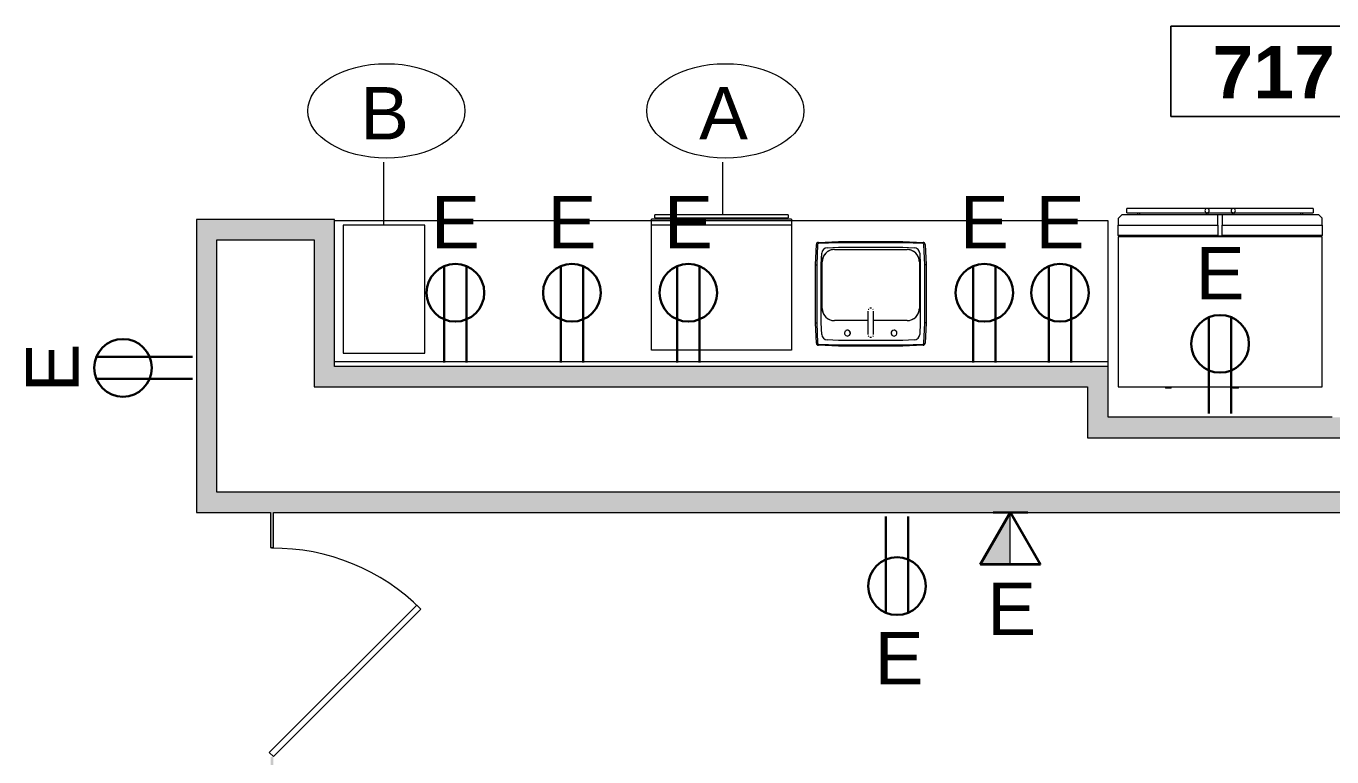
# Model space of a CAD drawing. Header units: inches. Extents: x 385 to 2249, y -1773 to -36.
# Drawn here: x 936 to 1160.2, y -978.8 to -853.3 of the extents above; entities that cross this region are included whole.
import ezdxf

# ---------------------------------------------------------------- set-up
doc = ezdxf.new("R2010")
doc.units = ezdxf.units.IN
doc.header["$MEASUREMENT"] = 0
for name, color, linetype, lineweight in [('A-ANNO-NOTE', 131, 'Continuous', 30), ('A-AREA-IDEN', 2, 'Continuous', 9), ('A-DOOR', 31, 'Continuous', 13), ('A-WALL-PATT', 111, 'Continuous', 13), ('I-WALL', 2, 'Continuous', 13), ('P-SANR-FIXT', 6, 'Continuous', 13), ('Q-CASE', 31, 'Continuous', 9), ('Q-SPCQ', 91, 'Continuous', 13), ('Q-SPCQ-IDEN', 132, 'Continuous', 9)]:
    doc.layers.add(name, color=color, linetype=linetype, lineweight=lineweight)
doc.styles.add('Arial', font='arial.ttf', dxfattribs={"height": 9})
doc.styles.add('Swis721 Lt BT', font='swissl.ttf', dxfattribs={"height": 9})
doc.styles.add('Swis721 Lt BT_B', font='', dxfattribs={"height": 9})
doc.styles.get('Swis721 Lt BT_B').set_extended_font_data('Swis721 Lt BT', bold=True)

# ---------------------------------------------------------------- blocks, each defined once
blk = doc.blocks.new('C-Counter Top - ADJ HEIGHT-5108638-Level 7 POWER _ SIGNAL')
at = {"layer": 'Q-CASE'}
for p, q in [((85.55, 25), (-47.26, 25)), ((85.55, 0.75), (85.55, 25)), ((85.55, 0.75), (-47.26, 0.75)), ((-47.26, 0), (85.55, 0)), ((85.55, 0), (85.55, 0.75))]:
    blk.add_line(p, q, dxfattribs=at)
blk = doc.blocks.new('P-Sink-Rectangular - PSR1918-3060176-Level 7 POWER _ SIGNAL')
at = {"layer": 'P-SANR-FIXT', "lineweight": 9}
for p, q in [((-8.99, 8.84), (-5.52, 9)), ((-5.52, 9), (5.52, 9)), ((-5.52, 9), (-5.51, 8.78)), ((5.52, 9), (5.51, 8.78)), ((5.52, 9), (8.99, 8.84)), ((-9.5, 4.97), (-9.34, 8.49)), ((-9.13, 8.48), (-9.28, 4.96)), ((-5.51, 8.78), (-8.98, 8.63)), ((-8.5, 5.01), (-8.42, 6.97)), ((-7.47, 7.92), (-5.51, 8)), ((5.51, 8.78), (-5.51, 8.78)), ((-5.51, 8), (5.51, 8)), ((8.98, 8.63), (5.51, 8.78)), ((5.51, 8), (7.47, 7.92)), ((8.42, 6.97), (8.5, 5.01)), ((9.28, 4.96), (9.13, 8.48)), ((9.34, 8.49), (9.5, 4.97)), ((-9.5, 4.97), (-9.28, 4.96)), ((-9.5, -4.97), (-9.5, 4.97)), ((-9.28, 4.96), (-9.28, -4.96)), ((-8.5, -5.01), (-8.5, 5.01)), ((-6.25, 4.6), (-0.49, 4.6)), ((-6.25, 4.6), (-0.49, 4.6)), ((0.48, 4.6), (6.25, 4.6)), ((0.48, 4.6), (6.25, 4.6)), ((8.5, 5.01), (8.5, -5.01)), ((9.5, 4.97), (9.28, 4.96)), ((9.28, -4.96), (9.28, 4.96)), ((9.5, 4.97), (9.5, -4.97)), ((-8.35, -5.5), (-8.35, 2.5)), ((-8.35, -5.5), (-8.35, 2.5)), ((8.35, 2.5), (8.35, -5.5)), ((8.35, 2.5), (8.35, -5.5)), ((-9.5, -4.97), (-9.28, -4.96)), ((-9.34, -8.49), (-9.5, -4.97)), ((-9.28, -4.96), (-9.13, -8.48)), ((-8.42, -6.97), (-8.5, -5.01)), ((8.5, -5.01), (8.42, -6.97)), ((9.13, -8.48), (9.28, -4.96)), ((9.5, -4.97), (9.28, -4.96)), ((9.5, -4.97), (9.34, -8.49)), ((-5.52, -9), (-8.99, -8.84)), ((-8.98, -8.63), (-5.51, -8.78)), ((-5.51, -8), (-7.47, -7.92)), ((6.25, -7.6), (-6.25, -7.6)), ((6.25, -7.6), (-6.25, -7.6)), ((-5.52, -9), (-5.51, -8.78)), ((5.51, -8), (-5.51, -8)), ((-5.51, -8.78), (5.51, -8.78)), ((7.47, -7.92), (5.51, -8)), ((5.51, -8.78), (8.98, -8.63)), ((5.52, -9), (5.51, -8.78)), ((8.99, -8.84), (5.52, -9)), ((5.52, -9), (-5.52, -9))]:
    blk.add_line(p, q, dxfattribs=at)
at = {"layer": 'P-SANR-FIXT', "lineweight": 9, "flags": 128}
for points in [[(-0.5, 6.97), (-0.5, 6.97), (-0.5, 6.96), (-0.5, 6.95), (-0.5, 6.94), (-0.5, 6.93), (-0.5, 6.91), (-0.5, 6.89), (-0.5, 6.87), (-0.5, 6.84), (-0.5, 6.81), (-0.5, 6.78), (-0.5, 6.74), (-0.5, 6.7), (-0.5, 6.66), (-0.5, 6.62), (-0.5, 6.57), (-0.5, 6.52), (-0.5, 6.47), (-0.5, 6.42), (-0.5, 6.36), (-0.5, 6.3), (-0.5, 6.24), (-0.5, 6.18), (-0.5, 6.11), (-0.5, 6.05), (-0.5, 5.98), (-0.5, 5.91), (-0.5, 5.84), (-0.5, 5.77), (-0.5, 5.69), (-0.5, 5.62), (-0.5, 5.54), (-0.5, 5.46), (-0.5, 5.39), (-0.5, 5.31), (-0.5, 5.23), (-0.5, 5.15), (-0.5, 5.07), (-0.5, 4.99), (-0.5, 4.91), (-0.5, 4.83), (-0.5, 4.75), (-0.5, 4.67), (-0.5, 4.59), (-0.5, 4.51), (-0.5, 4.44), (-0.5, 4.36), (-0.5, 4.28), (-0.5, 4.21), (-0.5, 4.13), (-0.5, 4.06), (-0.5, 3.99), (-0.5, 3.92), (-0.5, 3.86), (-0.5, 3.79), (-0.5, 3.73), (-0.5, 3.66), (-0.5, 3.61), (-0.5, 3.55), (-0.5, 3.49), (-0.5, 3.44), (-0.5, 3.39), (-0.5, 3.34), (-0.5, 3.3), (-0.5, 3.25), (-0.5, 3.21), (-0.5, 3.18), (-0.5, 3.14), (-0.5, 3.11), (-0.5, 3.08), (-0.5, 3.06), (-0.5, 3.04), (-0.5, 3.02), (-0.5, 3), (-0.5, 2.99), (-0.5, 2.98), (-0.5, 2.97), (-0.5, 2.97), (-0.5, 2.97)], [(0.5, 2.97), (0.5, 2.97), (0.5, 2.97), (0.5, 2.98), (0.5, 2.99), (0.5, 3.01), (0.5, 3.02), (0.5, 3.05), (0.5, 3.07), (0.5, 3.1), (0.5, 3.13), (0.5, 3.16), (0.5, 3.19), (0.5, 3.23), (0.5, 3.27), (0.5, 3.32), (0.5, 3.36), (0.5, 3.41), (0.5, 3.46), (0.5, 3.52), (0.5, 3.57), (0.5, 3.63), (0.5, 3.69), (0.5, 3.76), (0.5, 3.82), (0.5, 3.89), (0.5, 3.95), (0.5, 4.02), (0.5, 4.1), (0.5, 4.17), (0.5, 4.24), (0.5, 4.32), (0.5, 4.39), (0.5, 4.47), (0.5, 4.55), (0.5, 4.63), (0.5, 4.71), (0.5, 4.79), (0.5, 4.87), (0.5, 4.95), (0.5, 5.03), (0.5, 5.11), (0.5, 5.19), (0.5, 5.26), (0.5, 5.34), (0.5, 5.42), (0.5, 5.5), (0.5, 5.58), (0.5, 5.65), (0.5, 5.73), (0.5, 5.8), (0.5, 5.87), (0.5, 5.94), (0.5, 6.01), (0.5, 6.08), (0.5, 6.14), (0.5, 6.21), (0.5, 6.27), (0.5, 6.33), (0.5, 6.39), (0.5, 6.44), (0.5, 6.49), (0.5, 6.55), (0.5, 6.59), (0.5, 6.64), (0.5, 6.68), (0.5, 6.72), (0.5, 6.76), (0.5, 6.79), (0.5, 6.82), (0.5, 6.85), (0.5, 6.88), (0.5, 6.9), (0.5, 6.92), (0.5, 6.93), (0.5, 6.95), (0.5, 6.96), (0.5, 6.96), (0.5, 6.97), (0.5, 6.97)]]:
    blk.add_lwpolyline(points, dxfattribs=at)
at = {"layer": 'P-SANR-FIXT', "lineweight": 9}
for centre, radius, start, end in [((-8.97, 8.47), 0.371, 92.5667, 177.4333), ((-8.97, 8.47), 0.156, 92.5667, 177.4333), ((-7.42, 6.92), 0.995, 92.5667, 177.4333), ((-4, 6.75), 0.5, 360, 180), ((-4, 6.75), 0.5, 180, 360), ((-4, 6.75), 0.5, 180, 270), ((-4, 6.75), 0.5, 180, 270), ((-4, 6.75), 0.5, 135, 165), ((-4, 6.75), 0.5, 135, 165), ((-4, 6.75), 0.5, 60, 120), ((-4, 6.75), 0.5, 60, 120), ((-4, 6.75), 0.5, 75, 105), ((-4, 6.75), 0.5, 75, 105), ((-4, 6.75), 0.5, 0, 45), ((-4, 6.75), 0.5, 15, 45), ((-4, 6.75), 0.5, 0, 45), ((-4, 6.75), 0.5, 15, 45), ((-4, 6.75), 0.5, 318.5576, 360), ((-4, 6.75), 0.5, 318.5576, 360), ((0, 6.97), 0.5, 135, 150), ((0, 6.97), 0.5, 90, 105), ((0, 6.97), 0.5, 75, 90), ((0, 6.97), 0.5, 30, 45), ((4, 6.75), 0.5, 360, 180), ((4, 6.75), 0.5, 135, 180), ((4, 6.75), 0.5, 135, 180), ((4, 6.75), 0.5, 165, 180), ((4, 6.75), 0.5, 165, 180), ((4, 6.75), 0.5, 180, 360), ((4, 6.75), 0.5, 180, 221.4424), ((4, 6.75), 0.5, 180, 195), ((4, 6.75), 0.5, 180, 221.4424), ((4, 6.75), 0.5, 180, 195), ((4, 6.75), 0.5, 135, 150), ((4, 6.75), 0.5, 135, 150), ((4, 6.75), 0.5, 0, 120), ((4, 6.75), 0.5, 0, 120), ((4, 6.75), 0.5, 75, 105), ((4, 6.75), 0.5, 75, 105), ((4, 6.75), 0.5, 30, 60), ((4, 6.75), 0.5, 30, 60), ((7.42, 6.92), 0.995, 2.5667, 87.4333), ((8.97, 8.47), 0.156, 2.5667, 87.4333), ((8.97, 8.47), 0.371, 2.5667, 87.4333), ((-6.25, 2.5), 2.1, 90, 180), ((-6.25, 2.5), 2.1, 90, 180), ((-6.25, 2.5), 2.1, 90, 109.9712), ((-4, 6.75), 0.5, 195, 221.4424), ((-4, 6.75), 0.5, 195, 221.4424), ((-4, 6.75), 0.5, 225, 240), ((-4, 6.75), 0.5, 225, 240), ((-4, 6.75), 0.5, 255, 270), ((-4, 6.75), 0.5, 255, 270), ((-4, 6.75), 0.5, 318.5576, 345), ((-4, 6.75), 0.5, 318.5576, 345), ((4, 6.75), 0.5, 210, 221.4424), ((4, 6.75), 0.5, 210, 221.4424), ((4, 6.75), 0.5, 240, 300), ((4, 6.75), 0.5, 240, 300), ((4, 6.75), 0.5, 255, 270), ((4, 6.75), 0.5, 255, 270), ((4, 6.75), 0.5, 318.5576, 345), ((4, 6.75), 0.5, 318.5576, 345), ((4, 6.75), 0.5, 318.5576, 330), ((4, 6.75), 0.5, 318.5576, 330), ((6.25, 2.5), 2.1, 70.0288, 90), ((6.25, 2.5), 2.1, 0, 90), ((6.25, 2.5), 2.1, 0, 90), ((-6.25, 2.5), 2.1, 160.0288, 180), ((-6.25, 2.5), 2.1, 115.0288, 154.9712), ((0, 2.97), 0.5, 210, 225), ((0, 2.97), 0.5, 255, 270), ((0, 2.97), 0.5, 270, 285), ((0, 2.97), 0.5, 315, 330), ((6.25, 2.5), 2.1, 25.0288, 64.9712), ((6.25, 2.5), 2.1, 0, 19.9712), ((-6.25, -5.5), 2.1, 180, 199.9712), ((-6.25, -5.5), 2.1, 180, 270), ((-6.25, -5.5), 2.1, 180, 270), ((-6.25, -5.5), 2.1, 205.0288, 244.9712), ((6.25, -5.5), 2.1, 270, 360), ((6.25, -5.5), 2.1, 270, 360), ((6.25, -5.5), 2.1, 295.0288, 334.9712), ((6.25, -5.5), 2.1, 340.0288, 360), ((-8.97, -8.47), 0.371, 182.5667, 267.4333), ((-8.97, -8.47), 0.156, 182.5667, 267.4333), ((-7.42, -6.92), 0.995, 182.5667, 267.4333), ((-6.25, -5.5), 2.1, 250.0288, 270), ((6.25, -5.5), 2.1, 270, 289.9712), ((7.42, -6.92), 0.995, 272.5667, 357.4333), ((8.97, -8.47), 0.156, 272.5667, 357.4333), ((8.97, -8.47), 0.371, 272.5667, 357.4333)]:
    blk.add_arc(centre, radius, start, end, dxfattribs=at)
blk = doc.blocks.new('A-Refrigerator - A-Refrigerator-4739113-Level 7 POWER _ SIGNAL')
at = {"layer": 'Q-SPCQ', "lineweight": 9}
for p, q in [((17.5, 13.75), (-17.5, 13.75)), ((-17.5, 13.75), (-17.5, -12)), ((-3.18, 14), (-3.18, 13.75)), ((-3.16, 14), (-3.18, 14)), ((-3.18, 14), (-2.18, 14)), ((-2.18, 14), (-2.2, 14)), ((-2.18, 13.75), (-2.18, 14)), ((8.38, 14), (8.38, 13.75)), ((8.4, 14), (8.38, 14)), ((8.38, 14), (9.38, 14)), ((9.38, 14), (9.36, 14)), ((9.38, 13.75), (9.38, 14)), ((17.5, -12), (17.5, 13.75)), ((-17.5, -12), (17.5, -12)), ((-0.36, -12.19), (-17.5, -12.19)), ((-17.5, -12.19), (-17.5, -12.25)), ((-17.5, -12.25), (-0.36, -12.25)), ((-17.5, -14), (-17.5, -12.25)), ((-0.36, -12.25), (-0.36, -12.19)), ((17.5, -12.19), (-0.36, -12.19)), ((-0.36, -12.25), (-0.36, -14)), ((0.39, -12.25), (17.5, -12.25)), ((0.39, -14), (0.39, -12.25)), ((17.5, -12.25), (17.5, -12.19)), ((17.5, -12.25), (17.5, -14)), ((-0.36, -14), (-17.5, -14)), ((-17.5, -14), (-17.5, -15.21)), ((-17.5, -15.21), (-16.96, -15.75)), ((-0.36, -15.75), (-0.36, -14)), ((17.5, -14), (0.39, -14)), ((0.39, -14), (0.39, -15.75)), ((16.89, -15.75), (17.5, -15.14)), ((17.5, -15.14), (17.5, -14)), ((-16.96, -15.75), (-0.36, -15.75)), ((-2.41, -16.13), (-16, -16.13)), ((-16, -16.88), (-16, -16.13)), ((-16, -16.88), (16, -16.88)), ((-14.19, -15.75), (-14.19, -16.13)), ((-14.19, -15.75), (-14.19, -16.18)), ((-13.81, -16.13), (-13.81, -15.75)), ((-13.81, -16.18), (-13.81, -15.75)), ((-2.42, -15.75), (-2.42, -16.18)), ((-2.42, -15.75), (-2.42, -16.18)), ((2.05, -16.13), (-2.05, -16.13)), ((-2.04, -16.2), (-2.04, -15.75)), ((-2.04, -16.2), (-2.04, -15.75)), ((-0.36, -15.75), (0.39, -15.75)), ((0.39, -15.75), (16.89, -15.75)), ((2.04, -15.75), (2.04, -16.2)), ((2.04, -15.75), (2.04, -16.2)), ((16, -16.13), (2.41, -16.13)), ((2.42, -16.18), (2.42, -15.75)), ((2.42, -16.18), (2.42, -15.75)), ((13.81, -15.75), (13.81, -16.13)), ((13.81, -15.75), (13.81, -16.18)), ((14.19, -16.13), (14.19, -15.75)), ((14.19, -16.18), (14.19, -15.75)), ((16, -16.13), (16, -16.88))]:
    blk.add_line(p, q, dxfattribs=at)
for centre, start, end in [((-2.25, -16.5), 90, 270), ((-2.25, -16.5), 270, 90), ((2.25, -16.5), 90, 270), ((2.25, -16.5), 270, 90)]:
    blk.add_arc(centre, 0.375, start, end, dxfattribs=at)
blk = doc.blocks.new('Single Glass Door1 - 36_ x 84_-5468083-Level 7 POWER _ SIGNAL')
at = {"layer": 'A-DOOR', "color": 8, "lineweight": 20}
for p, q in [((-7.42, 25.57), (-8.12, 24.87)), ((-8.12, 24.87), (17.2, -0.46)), ((17.91, 0.25), (-7.42, 25.57)), ((17.2, -0.46), (17.91, 0.25))]:
    blk.add_line(p, q, dxfattribs=at)
at = {"layer": 'A-DOOR', "lineweight": 9}
blk.add_arc((17.91, 0.25), 35.81, 135, 180.5, dxfattribs=at)
blk = doc.blocks.new('A-Dishwasher - A-Dishwasher-4719265-Level 7 POWER _ SIGNAL')
at = {"layer": 'Q-SPCQ', "lineweight": 9}
for p, q in [((-12, -10.25), (-12, 11.25)), ((-12, 11.25), (12, 11.25)), ((12, 11.25), (12, -10.25)), ((-12, -11.25), (-12, -10.25)), ((-12, -10.25), (12, -10.25)), ((-12, -10.25), (12, -10.25)), ((12, -10.25), (12, -11.25)), ((-12, -11.25), (12, -11.25)), ((11.43, -11.5), (-11.43, -11.5)), ((-11.43, -12), (-11.43, -11.5)), ((-11.43, -12), (11.43, -12)), ((-9.56, -11.25), (-9.56, -11.53)), ((-9.31, -11.53), (-9.31, -11.25)), ((9.31, -11.25), (9.31, -11.54)), ((9.56, -11.54), (9.56, -11.25)), ((11.43, -11.5), (11.43, -12))]:
    blk.add_line(p, q, dxfattribs=at)
blk = doc.blocks.new('ICEMAKER2 - ICEMAKER-5925343-Level 7 POWER _ SIGNAL')
at = {"layer": 'Q-SPCQ', "lineweight": 9}
for p, q in [((1003.92, -880.02), (989.92, -880.02)), ((989.92, -880.02), (989.92, -902.02)), ((1003.92, -902.02), (1003.92, -880.02)), ((989.92, -902.02), (1003.92, -902.02))]:
    blk.add_line(p, q, dxfattribs=at)
blk = doc.blocks.new('Room Tag - Room Name and Number-3379422-Level 7 POWER _ SIGNAL')
at = {"layer": 'A-AREA-IDEN'}
for p, q in [((-0.1881, -0.1636), (-0.1881, -0.0018)), ((-0.1881, -0.0018), (0.1869, -0.0018)), ((0.1869, -0.0018), (-0.1881, -0.0018)), ((-0.1881, -0.0018), (-0.1881, -0.1636)), ((0.1869, -0.0018), (0.1869, -0.1636)), ((0.1869, -0.1636), (0.1869, -0.0018)), ((0.1869, -0.1636), (-0.1881, -0.1636)), ((-0.1881, -0.1636), (0.1869, -0.1636))]:
    blk.add_line(p, q, dxfattribs=at)
blk = doc.blocks.new('Appliance_Specialty Equipment Tag - Standard-3515593-Level 7 POWER _ SIGNAL')
at = {"layer": 'Q-SPCQ-IDEN'}
blk.add_ellipse((-0.0499, 0.0037), major_axis=(-0.1406, 0), ratio=0.600473, dxfattribs=at)

msp = doc.modelspace()

# ---------------------------------------------------------------- hatches: boundary and pattern name
at = {"layer": 'A-ANNO-NOTE', "lineweight": 9}
msp.add_hatch(color=256, dxfattribs=at).paths.add_polyline_path([(1099.82, -945.76), (1104.97, -945.76), (1104.97, -936.82), (1102.91, -940.4)], flags=0)
at = {"layer": 'A-WALL-PATT', "lineweight": 9}
for points in [[(965.2, -933.39), (968.7, -933.39), (968.7, -886.51), (965.2, -886.51)], [(968.7, -890.01), (988.95, -890.01), (988.95, -886.51), (968.7, -886.51)], [(988.95, -915.26), (988.95, -890.01), (985.45, -890.01), (985.45, -915.26), (986.18, -915.26)], [(1076.38, -915.26), (1121.76, -915.26), (1121.76, -911.76), (988.95, -911.76), (988.95, -915.26), (1046.31, -915.26)], [(1121.76, -920.51), (1121.76, -915.26), (1118.26, -915.26), (1118.26, -920.51)], [(1158.51, -924.01), (1163.76, -924.01), (1163.76, -920.51), (1118.26, -920.51), (1118.26, -924.01), (1136.51, -924.01)], [(1076.38, -936.89), (1199.51, -936.89), (1199.51, -933.39), (965.2, -933.39), (965.2, -936.89), (1046.31, -936.89)]]:
    msp.add_hatch(color=7, dxfattribs=at).paths.add_polyline_path(points, flags=0)
h = msp.add_hatch(color=7, dxfattribs=at)
h.paths.add_polyline_path([(977.94, -1067.65), (978.44, -1067.65), (978.44, -978.89), (977.94, -978.89), (977.94, -995.89)], flags=0)
h.paths.add_polyline_path([(977.94, -942.89), (978.44, -942.89), (978.44, -936.89), (977.94, -936.89)], flags=0)

# ---------------------------------------------------------------- linework, layer by layer
at = {"layer": 'A-ANNO-NOTE'}
for p, q in [((1007.78, -911.08), (1007.78, -894.56)), ((1007.78, -911.08), (1007.78, -894.56)), ((1011.61, -911.08), (1011.61, -894.56)), ((1027.78, -911.08), (1027.78, -894.56)), ((1027.78, -911.08), (1027.78, -894.56)), ((1031.61, -911.08), (1031.61, -894.56)), ((1047.78, -911.08), (1047.78, -894.56)), ((1047.78, -911.08), (1047.78, -894.56)), ((1051.61, -911.08), (1051.61, -894.56)), ((1098.59, -911.08), (1098.59, -894.56)), ((1098.59, -911.08), (1098.59, -894.56)), ((1102.42, -911.08), (1102.42, -894.56)), ((1111.59, -911.08), (1111.59, -894.56)), ((1111.59, -911.08), (1111.59, -894.56)), ((1115.42, -911.08), (1115.42, -894.56)), ((1139.09, -919.86), (1139.09, -903.33)), ((1139.09, -919.86), (1139.09, -903.33)), ((1142.92, -919.86), (1142.92, -903.33)), ((964.55, -910.1), (948.02, -910.1)), ((964.55, -913.93), (948.02, -913.93)), ((964.55, -913.93), (948.02, -913.93)), ((1104.97, -936.82), (1099.82, -945.76)), ((1105.01, -936.89), (1099.86, -945.82)), ((1102.01, -936.89), (1108.01, -936.89)), ((1104.97, -936.82), (1110.13, -945.76)), ((1105.01, -936.89), (1110.17, -945.82)), ((1083.61, -937.54), (1083.61, -954.07)), ((1087.44, -937.54), (1087.44, -954.07)), ((1087.44, -937.54), (1087.44, -954.07)), ((1110.13, -945.76), (1099.82, -945.76)), ((1110.17, -945.82), (1099.86, -945.82))]:
    msp.add_line(p, q, dxfattribs=at)
at = {"layer": 'A-ANNO-NOTE', "lineweight": 9}
for p, q in [((1104.97, -936.82), (1099.82, -945.76)), ((1104.97, -945.76), (1104.97, -936.82)), ((1099.82, -945.76), (1104.97, -945.76))]:
    msp.add_line(p, q, dxfattribs=at)
at = {"layer": 'A-ANNO-NOTE'}
for centre in [(1009.69, -899.12), (1029.69, -899.12), (1049.69, -899.12), (1100.51, -899.12), (1113.51, -899.12), (1141.01, -907.89), (952.59, -912.02), (1085.52, -949.51)]:
    msp.add_circle(centre, 4.95, dxfattribs=at)
at = {"layer": 'I-WALL', "color": 8, "lineweight": 20}
for p, q in [((965.2, -886.51), (965.2, -936.89)), ((988.95, -886.51), (965.2, -886.51)), ((988.95, -911.76), (988.95, -886.51)), ((968.7, -933.39), (968.7, -890.01)), ((968.7, -890.01), (985.45, -890.01)), ((985.45, -890.01), (985.45, -915.26)), ((1121.76, -911.76), (988.95, -911.76)), ((1121.76, -920.51), (1121.76, -911.76)), ((985.45, -915.26), (1118.26, -915.26)), ((1118.26, -915.26), (1118.26, -924.01)), ((1160.26, -920.51), (1121.76, -920.51)), ((1118.26, -924.01), (1163.76, -924.01)), ((1199.31, -933.39), (968.7, -933.39)), ((965.2, -936.89), (977.94, -936.89)), ((977.94, -936.89), (977.94, -942.89)), ((978.44, -936.89), (1199.51, -936.89)), ((978.44, -942.89), (978.44, -936.89)), ((977.94, -942.89), (978.44, -942.89))]:
    msp.add_line(p, q, dxfattribs=at)
at = {"layer": 'Q-SPCQ-IDEN'}
for p, q in [((997.42, -887.52), (997.42, -876.68)), ((1055.63, -885.75), (1055.63, -876.68))]:
    msp.add_line(p, q, dxfattribs=at)

# ---------------------------------------------------------------- block references
at = {"layer": 'A-AREA-IDEN', "xscale": 95.99999999999994, "yscale": 95.99999999999994, "zscale": 95.99999999999994}
msp.add_blockref('Room Tag - Room Name and Number-3379422-Level 7 POWER _ SIGNAL', (1150.62, -853.14), dxfattribs=at)
at = {"layer": 'A-DOOR', "rotation": 269.9999999999999}
msp.add_blockref('Single Glass Door1 - 36_ x 84_-5468083-Level 7 POWER _ SIGNAL', (978.19, -960.89), dxfattribs=at)
at = {"layer": 'P-SANR-FIXT', "lineweight": 9, "rotation": 180}
msp.add_blockref('P-Sink-Rectangular - PSR1918-3060176-Level 7 POWER _ SIGNAL', (1081.01, -899.3), dxfattribs=at)
at = {"layer": 'Q-CASE'}
msp.add_blockref('C-Counter Top - ADJ HEIGHT-5108638-Level 7 POWER _ SIGNAL', (1036.21, -911.74), dxfattribs=at)
at = {"layer": 'Q-SPCQ', "lineweight": 9, "rotation": 180}
for name, p in [('A-Dishwasher - A-Dishwasher-4719265-Level 7 POWER _ SIGNAL', (1055.38, -897.75)), ('A-Refrigerator - A-Refrigerator-4739113-Level 7 POWER _ SIGNAL', (1141.01, -901.51))]:
    msp.add_blockref(name, p, dxfattribs=at)
at = {"layer": 'Q-SPCQ', "lineweight": 9}
msp.add_blockref('ICEMAKER2 - ICEMAKER-5925343-Level 7 POWER _ SIGNAL', (0.5, -7.5), dxfattribs=at)
at = {"layer": 'Q-SPCQ-IDEN', "xscale": 95.99999999999994, "yscale": 95.99999999999994, "zscale": 95.99999999999994}
for p in [(1002.62, -868.23), (1060.83, -868.23)]:
    msp.add_blockref('Appliance_Specialty Equipment Tag - Standard-3515593-Level 7 POWER _ SIGNAL', p, dxfattribs=at)

# ---------------------------------------------------------------- texts
at = {"layer": 'A-ANNO-NOTE', "lineweight": 9, "char_height": 9, "width": 9.393, "attachment_point": 1, "style": 'Swis721 Lt BT'}
for insert in [(1005.51, -882.5), (1025.51, -882.5), (1045.51, -882.5), (1096.33, -882.5), (1109.33, -882.5), (1136.83, -891.27), (1101.01, -948.91), (1081.69, -957.4)]:
    msp.add_mtext('E', dxfattribs=dict(at, insert=insert))
at = {"layer": 'A-ANNO-NOTE', "lineweight": 9, "insert": (935.96, -916.2), "char_height": 9, "width": 9.393, "attachment_point": 1, "rotation": 90, "style": 'Swis721 Lt BT'}
msp.add_mtext('E', dxfattribs=at)
at = {"layer": 'A-AREA-IDEN', "insert": (1139.72, -856.74), "char_height": 9, "width": 25.452, "attachment_point": 1, "style": 'Swis721 Lt BT_B'}
msp.add_mtext('717', dxfattribs=at)
at = {"layer": 'Q-SPCQ-IDEN', "char_height": 9, "width": 10.302, "attachment_point": 1, "style": 'Arial'}
for s, insert in [('B', (993.33, -863.78)), ('A', (1051.54, -863.78))]:
    msp.add_mtext(s, dxfattribs=dict(at, insert=insert))

doc.saveas('drawing.dxf')
